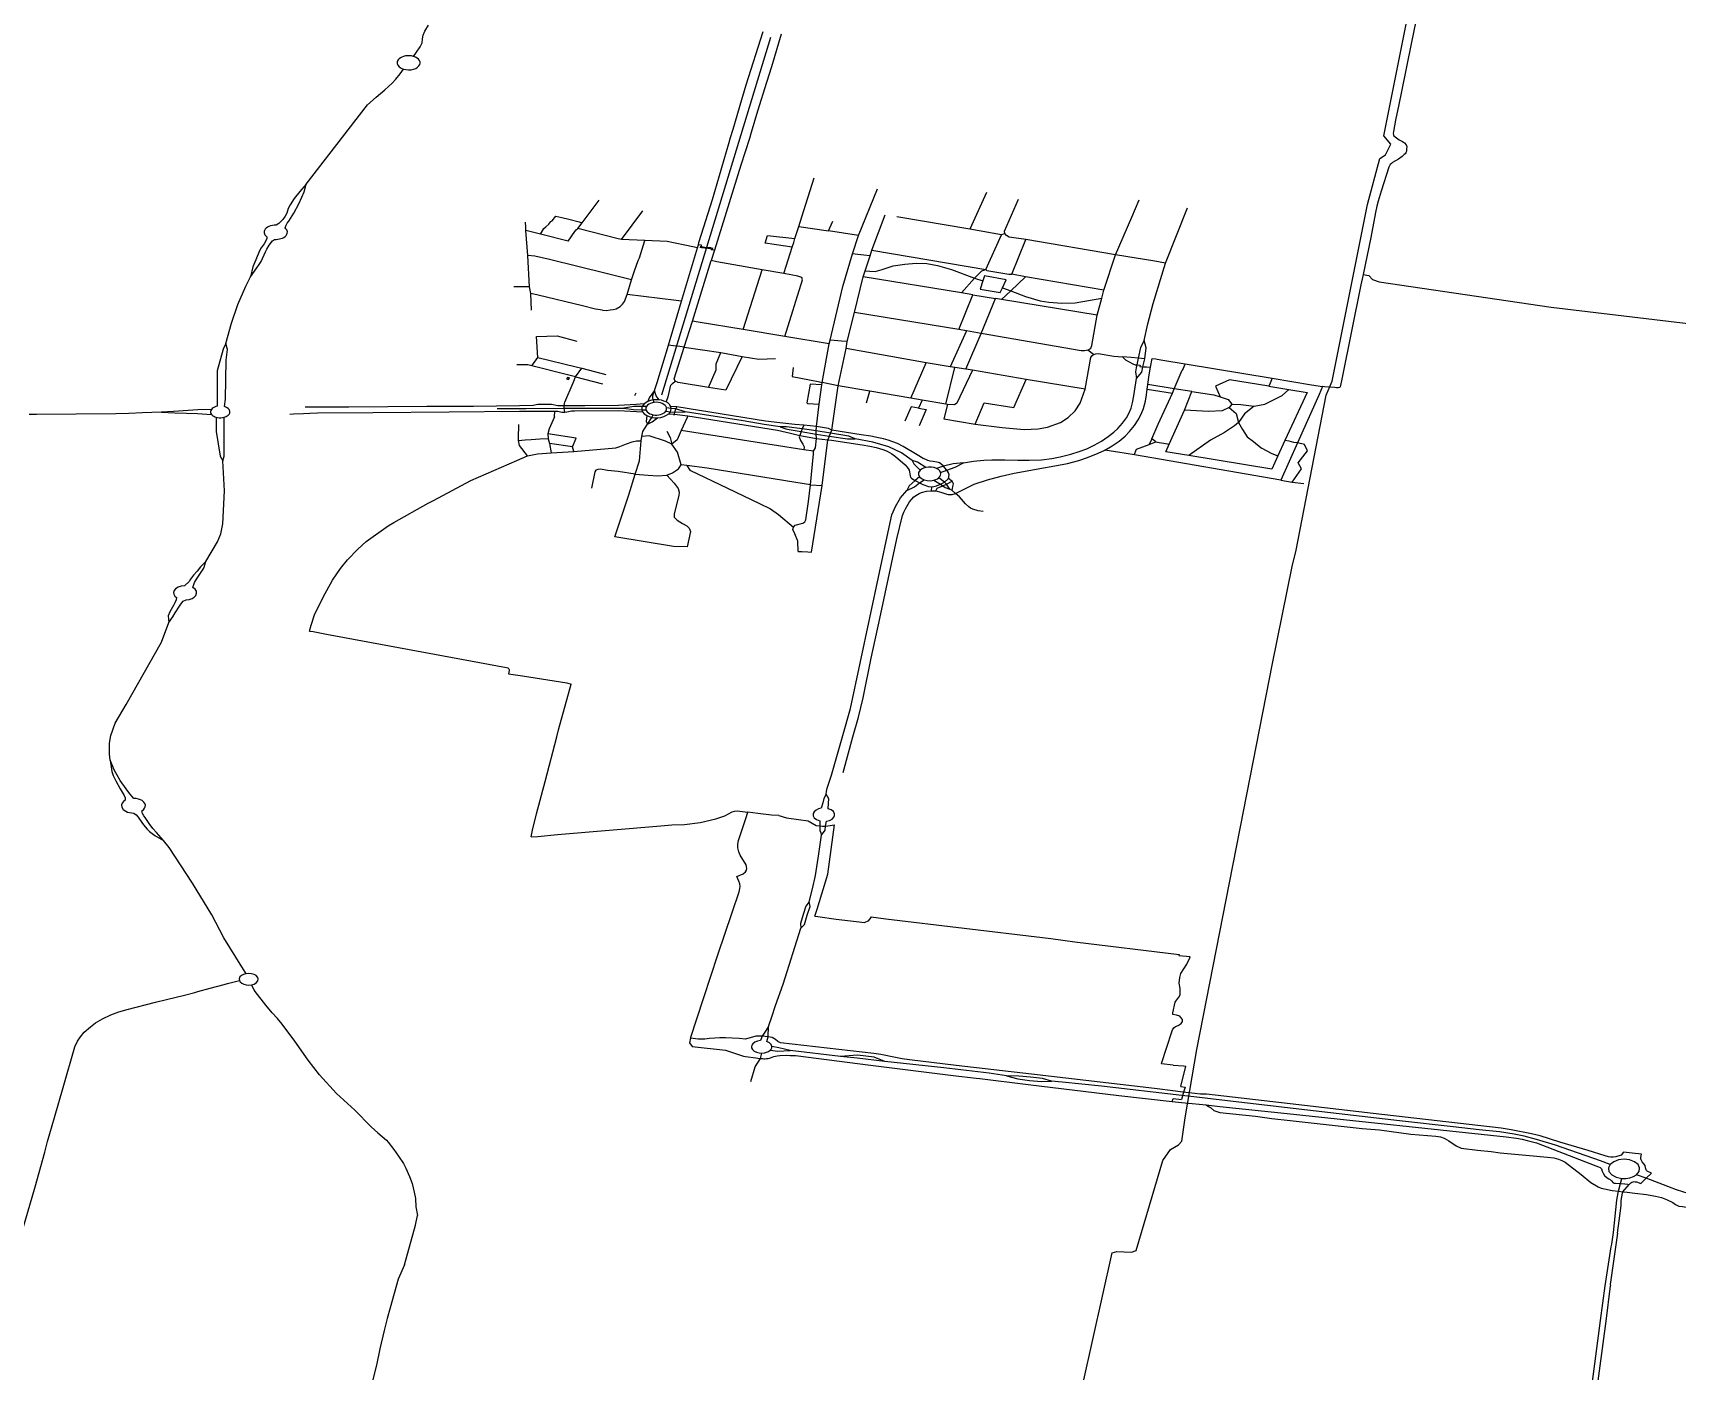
# Model space of a CAD drawing. Header units: inches. Extents: x 5.105 to 5.494, y 52.092 to 52.288.
# Drawn here: x 5.36438 to 5.39243, y 52.22738 to 52.2502 of the extents above; entities that cross this region are included whole.
import ezdxf

# ---------------------------------------------------------------- set-up
doc = ezdxf.new("R2010")
doc.units = ezdxf.units.IN
doc.header["$MEASUREMENT"] = 0

msp = doc.modelspace()

# ---------------------------------------------------------------- linework, layer by layer
for points in [[(5.384037, 52.2317), (5.384236, 52.232861), (5.38485, 52.235994), (5.384981, 52.236661), (5.38553, 52.239446), (5.385864, 52.2411), (5.385932, 52.241379), (5.386442, 52.244027), (5.386544, 52.244263), (5.387147, 52.247278), (5.387359, 52.248063), (5.387456, 52.248122), (5.387543, 52.248308), (5.387424, 52.248449), (5.388092, 52.251782), (5.38819, 52.251968), (5.388281, 52.252079), (5.388453, 52.252212), (5.388563, 52.252297), (5.388667, 52.252331), (5.388686, 52.252353)], [(5.388101, 52.251047), (5.387895, 52.250019), (5.387725, 52.249205), (5.387682, 52.248985), (5.387625, 52.248715), (5.387589, 52.248522), (5.387587, 52.248489), (5.387589, 52.248464), (5.387599, 52.248448), (5.387617, 52.24843), (5.387642, 52.248413), (5.387689, 52.248382), (5.387743, 52.248352), (5.387781, 52.248328), (5.387808, 52.248295), (5.387817, 52.248267), (5.387815, 52.248219), (5.387811, 52.248189), (5.387807, 52.248177), (5.387799, 52.248161), (5.387789, 52.248144), (5.387772, 52.248128), (5.387737, 52.248096), (5.387676, 52.248052), (5.387575, 52.247994), (5.387555, 52.247979), (5.387535, 52.247958), (5.387523, 52.247938), (5.387509, 52.247913), (5.387382, 52.247504), (5.387332, 52.247332), (5.387308, 52.247249), (5.387285, 52.247139), (5.387202, 52.246716), (5.387071, 52.246083)], [(5.370874, 52.249804), (5.370924, 52.249874), (5.370989, 52.249966), (5.37102, 52.250036), (5.371026, 52.250102), (5.371041, 52.250166), (5.371068, 52.250234), (5.371132, 52.250337)], [(5.376256, 52.24832), (5.376284, 52.248418), (5.376322, 52.248543), (5.376328, 52.248563), (5.376474, 52.249067), (5.376519, 52.249222), (5.37655, 52.249316), (5.376839, 52.250226)], [(5.375108, 52.244033), (5.376972, 52.250132)], [(5.377145, 52.250184), (5.376982, 52.249623), (5.376894, 52.249361), (5.376745, 52.248867), (5.376633, 52.248504), (5.376603, 52.248404), (5.37646, 52.247947), (5.376006, 52.246497), (5.37595, 52.24632)], [(5.370874, 52.249804), (5.370842, 52.249811), (5.370807, 52.249815), (5.370773, 52.249815), (5.370739, 52.249811), (5.370706, 52.249803), (5.370677, 52.249792), (5.37065, 52.249778), (5.370629, 52.249762), (5.370612, 52.249743), (5.370598, 52.249714), (5.370596, 52.249683), (5.370607, 52.249654), (5.37063, 52.249626), (5.370663, 52.249604), (5.370705, 52.249587)], [(5.370705, 52.249587), (5.370746, 52.249578), (5.370789, 52.249574), (5.370833, 52.249577), (5.370875, 52.249585), (5.370912, 52.249599), (5.370944, 52.249618), (5.370968, 52.24964), (5.370982, 52.249663), (5.370989, 52.249687), (5.370988, 52.249711), (5.370978, 52.249734), (5.370962, 52.249756), (5.370938, 52.249776), (5.370908, 52.249792), (5.370874, 52.249804)], [(5.369046, 52.247623), (5.370089, 52.248976), (5.370237, 52.249107), (5.370386, 52.249236), (5.370511, 52.249346), (5.370572, 52.249413), (5.370644, 52.249509), (5.370705, 52.249587)], [(5.374988, 52.244105), (5.375031, 52.244239), (5.375226, 52.244877), (5.375448, 52.245629), (5.375721, 52.246539), (5.375733, 52.246591), (5.375742, 52.246628), (5.375746, 52.246647), (5.375975, 52.247363), (5.376256, 52.24832)], [(5.37719, 52.246099), (5.37723, 52.246227), (5.377334, 52.24655), (5.37736, 52.246632), (5.37738, 52.246697), (5.377446, 52.246902), (5.377499, 52.247068), (5.377709, 52.247732)], [(5.369046, 52.247623), (5.368936, 52.247498), (5.368839, 52.247379), (5.368768, 52.247272), (5.368735, 52.247207), (5.368712, 52.247128), (5.368683, 52.247078), (5.368643, 52.247022), (5.368618, 52.246994), (5.368575, 52.246952), (5.368533, 52.246925)], [(5.368683, 52.246877), (5.368701, 52.246923), (5.368722, 52.246961), (5.368749, 52.246993), (5.368835, 52.247131), (5.368918, 52.247288), (5.36897, 52.2474), (5.369009, 52.247493), (5.369046, 52.247623)], [(5.377747, 52.243491), (5.377797, 52.24387), (5.377841, 52.244203), (5.377847, 52.244242), (5.377963, 52.244902), (5.37798, 52.244963), (5.3782, 52.24588), (5.378363, 52.246438), (5.378463, 52.24675), (5.378789, 52.247546)], [(5.380651, 52.247483), (5.380362, 52.246856)], [(5.373515, 52.246652), (5.373629, 52.246814), (5.373649, 52.246846), (5.373678, 52.246867), (5.373752, 52.246965), (5.374044, 52.247354)], [(5.374421, 52.246681), (5.374788, 52.247168)], [(5.382849, 52.246418), (5.381319, 52.246678), (5.381038, 52.246722), (5.380991, 52.246751), (5.380962, 52.246783), (5.380958, 52.246823), (5.381193, 52.24737)], [(5.382377, 52.244794), (5.382426, 52.244828), (5.382446, 52.244871), (5.382539, 52.245389), (5.382617, 52.245677), (5.382648, 52.245818), (5.382849, 52.246418), (5.383126, 52.24706), (5.383254, 52.247355)], [(5.383339, 52.244955), (5.383401, 52.245239), (5.383492, 52.245589), (5.383704, 52.246275), (5.384076, 52.24722)], [(5.368533, 52.246925), (5.3685, 52.246924), (5.368468, 52.24692), (5.368437, 52.246913), (5.368409, 52.246903), (5.368384, 52.24689), (5.368362, 52.246874), (5.368345, 52.246856), (5.368333, 52.246836), (5.368327, 52.246815), (5.368326, 52.246795), (5.368331, 52.246777), (5.36834, 52.246758), (5.368354, 52.246741), (5.368373, 52.246725)], [(5.368505, 52.246683), (5.368533, 52.246682), (5.368561, 52.246684), (5.368589, 52.246689), (5.368614, 52.246696), (5.368639, 52.246704), (5.36866, 52.246715), (5.368684, 52.246732), (5.368702, 52.24675), (5.368715, 52.24677), (5.368722, 52.246791), (5.368723, 52.246809), (5.368719, 52.246827), (5.368711, 52.246845), (5.368699, 52.246861), (5.368683, 52.246877)], [(5.372788, 52.246892), (5.372787, 52.246977)], [(5.373515, 52.246652), (5.373042, 52.246771), (5.372792, 52.246835), (5.372788, 52.246892)], [(5.372823, 52.246405), (5.372792, 52.246835)], [(5.373042, 52.246771), (5.3731, 52.246869), (5.373133, 52.246899), (5.373181, 52.246941), (5.373216, 52.246985), (5.373242, 52.247), (5.373301, 52.247079), (5.373406, 52.247056), (5.373522, 52.247029), (5.373699, 52.24698), (5.373752, 52.246965)], [(5.375721, 52.246539), (5.375641, 52.246555), (5.375203, 52.246645), (5.374818, 52.246663), (5.374421, 52.246681), (5.374367, 52.24669), (5.373678, 52.246867)], [(5.377446, 52.246902), (5.377955, 52.24683), (5.378025, 52.246994)], [(5.378463, 52.24675), (5.377955, 52.24683)], [(5.378695, 52.2465), (5.37892, 52.247102)], [(5.380962, 52.246783), (5.380906, 52.246758), (5.380362, 52.246856), (5.379117, 52.247068)], [(5.368091, 52.246042), (5.368199, 52.246196), (5.368239, 52.246253), (5.368274, 52.246306), (5.368301, 52.246355), (5.368327, 52.246419), (5.368352, 52.24647), (5.368372, 52.246515), (5.368415, 52.246582), (5.368471, 52.246659), (5.368505, 52.246683)], [(5.368373, 52.246725), (5.368375, 52.246689), (5.368326, 52.246606), (5.368276, 52.246536), (5.368249, 52.246489), (5.368183, 52.246334)], [(5.374099, 52.245474), (5.374169, 52.245472), (5.374231, 52.245478), (5.374281, 52.245485), (5.374333, 52.2455), (5.374399, 52.245539), (5.37444, 52.245576), (5.374475, 52.245622), (5.374518, 52.24574), (5.374593, 52.245995), (5.374646, 52.246147), (5.374708, 52.246324), (5.374731, 52.246369), (5.374797, 52.24659), (5.374818, 52.246663)], [(5.37579, 52.24655), (5.375779, 52.246551), (5.375789, 52.246585), (5.375733, 52.246591)], [(5.37577, 52.246564), (5.375764, 52.246541)], [(5.375793, 52.246561), (5.375846, 52.246552), (5.375914, 52.246545), (5.375949, 52.246542), (5.375947, 52.246531), (5.375944, 52.246521), (5.375897, 52.246528), (5.375845, 52.246535), (5.375786, 52.246539), (5.37579, 52.24655), (5.375793, 52.246561)], [(5.375947, 52.246531), (5.37579, 52.24655)], [(5.377334, 52.24655), (5.376872, 52.246618), (5.376912, 52.246747), (5.37738, 52.246697)], [(5.378695, 52.2465), (5.380636, 52.24617), (5.380906, 52.246758)], [(5.382648, 52.245818), (5.381314, 52.246045), (5.38108, 52.246091), (5.381319, 52.246678)], [(5.368183, 52.246334), (5.368136, 52.246216), (5.368091, 52.246042)], [(5.374593, 52.245995), (5.374162, 52.246099), (5.373193, 52.246341), (5.372944, 52.246397), (5.372823, 52.246405)], [(5.372889, 52.245473), (5.372876, 52.245758), (5.372855, 52.245873), (5.372823, 52.246405)], [(5.375635, 52.245286), (5.37595, 52.24632)], [(5.376006, 52.246497), (5.375954, 52.246503), (5.375961, 52.246529), (5.375947, 52.246531)], [(5.377499, 52.24603), (5.377432, 52.246057), (5.37719, 52.246099), (5.37682, 52.246165), (5.376049, 52.246302), (5.37595, 52.24632)], [(5.375975, 52.246539), (5.375968, 52.246516)], [(5.378453, 52.246427), (5.378363, 52.246438)], [(5.378558, 52.246415), (5.378453, 52.246427)], [(5.378544, 52.246046), (5.378578, 52.246146), (5.378663, 52.246402), (5.378695, 52.2465)], [(5.378663, 52.246402), (5.378558, 52.246415)], [(5.378578, 52.246146), (5.378661, 52.246141), (5.378747, 52.246137), (5.37887, 52.246167), (5.379058, 52.246229), (5.379256, 52.246262), (5.379449, 52.246275), (5.379632, 52.246272), (5.379814, 52.246239), (5.38005, 52.246167), (5.380445, 52.24602), (5.380586, 52.245975)], [(5.383521, 52.246308), (5.382849, 52.246418)], [(5.383704, 52.246275), (5.383521, 52.246308)], [(5.367674, 52.244904), (5.367771, 52.245254), (5.367876, 52.245572), (5.368016, 52.245886), (5.368091, 52.246042)], [(5.3765, 52.245143), (5.37682, 52.246165)], [(5.377206, 52.245027), (5.377509, 52.245992), (5.377499, 52.24603)], [(5.378254, 52.24482), (5.378269, 52.24494), (5.378395, 52.245436), (5.378544, 52.246046)], [(5.380418, 52.245734), (5.38022, 52.245768), (5.378544, 52.246046)], [(5.38022, 52.245768), (5.380445, 52.24602), (5.38057, 52.246146), (5.380636, 52.24617)], [(5.380586, 52.245975), (5.380538, 52.245835), (5.380881, 52.245776), (5.380919, 52.245854), (5.380983, 52.24599), (5.380613, 52.24606), (5.380586, 52.245975)], [(5.380636, 52.24617), (5.380654, 52.246154), (5.381031, 52.246087), (5.38108, 52.246091)], [(5.380905, 52.245657), (5.381063, 52.245807), (5.381314, 52.246045)], [(5.387071, 52.246083), (5.387035, 52.245908), (5.386716, 52.244324), (5.386687, 52.244189), (5.38668, 52.244168), (5.386668, 52.244158), (5.386646, 52.24415), (5.386618, 52.24415), (5.386591, 52.244153)], [(5.387071, 52.246083), (5.38717, 52.246065), (5.387232, 52.246), (5.387345, 52.245958), (5.390279, 52.245527)], [(5.372855, 52.245873), (5.372586, 52.245872)], [(5.374099, 52.245474), (5.37398, 52.245492), (5.373757, 52.245548), (5.373, 52.245732), (5.372876, 52.245758)], [(5.375448, 52.245629), (5.375354, 52.24564), (5.374518, 52.24574)], [(5.380179, 52.245144), (5.380418, 52.245734)], [(5.380418, 52.245734), (5.380802, 52.245675)], [(5.380919, 52.245854), (5.381063, 52.245807), (5.381316, 52.245709), (5.381562, 52.245633), (5.381713, 52.245614), (5.381932, 52.245594), (5.382163, 52.2456), (5.382617, 52.245677)], [(5.38056, 52.245078), (5.380307, 52.245121), (5.380179, 52.245144), (5.378395, 52.245436)], [(5.38056, 52.245078), (5.380802, 52.245675)], [(5.382539, 52.245389), (5.380905, 52.245657), (5.380802, 52.245675)], [(5.390279, 52.245527), (5.393283, 52.245167), (5.393354, 52.245148)], [(5.375339, 52.244261), (5.375323, 52.244303), (5.375489, 52.244846), (5.375635, 52.245286)], [(5.377963, 52.244902), (5.377206, 52.245027), (5.3765, 52.245143), (5.375729, 52.24527), (5.375635, 52.245286)], [(5.367674, 52.244904), (5.367627, 52.244809), (5.367527, 52.244441), (5.367525, 52.243959), (5.367528, 52.243836)], [(5.36765, 52.24383), (5.367665, 52.243958), (5.367677, 52.24462), (5.367701, 52.244803), (5.367674, 52.244904)], [(5.372997, 52.244669), (5.372973, 52.245027), (5.373323, 52.245037), (5.373659, 52.244948)], [(5.375307, 52.244868), (5.375226, 52.244877)], [(5.375416, 52.244855), (5.375307, 52.244868)], [(5.378051, 52.244957), (5.37798, 52.244963)], [(5.378173, 52.244948), (5.378051, 52.244957)], [(5.378269, 52.24494), (5.378173, 52.244948)], [(5.380307, 52.245121), (5.380028, 52.24451)], [(5.380294, 52.244466), (5.38056, 52.245078)], [(5.382475, 52.244717), (5.382377, 52.244794), (5.38232, 52.244784), (5.382263, 52.244782), (5.38056, 52.245078)], [(5.383339, 52.244955), (5.383273, 52.244839), (5.383234, 52.244655), (5.383213, 52.24454), (5.383204, 52.244492), (5.383192, 52.244422), (5.38321, 52.244312)], [(5.38321, 52.244312), (5.383297, 52.244419), (5.383318, 52.244509), (5.38335, 52.244645), (5.383374, 52.244832), (5.383339, 52.244955)], [(5.372895, 52.244526), (5.372997, 52.244669), (5.373648, 52.24451), (5.373744, 52.244485), (5.374157, 52.24438)], [(5.375489, 52.244846), (5.375416, 52.244855)], [(5.375489, 52.244846), (5.376118, 52.244754), (5.376479, 52.244685), (5.376763, 52.244641)], [(5.37604, 52.244458), (5.37604, 52.244559), (5.376118, 52.244754)], [(5.376479, 52.244685), (5.376202, 52.244109)], [(5.376763, 52.244641), (5.377048, 52.244649)], [(5.378008, 52.243428), (5.37812, 52.244183), (5.378254, 52.24482)], [(5.380407, 52.244449), (5.380294, 52.244466), (5.38011, 52.244497), (5.380028, 52.24451), (5.379621, 52.244576), (5.378254, 52.24482)], [(5.38233, 52.24413), (5.382426, 52.244666), (5.382445, 52.244696), (5.382475, 52.244717), (5.382511, 52.244729), (5.382554, 52.244735), (5.382822, 52.244691), (5.382968, 52.244678)], [(5.382669, 52.243088), (5.382795, 52.243162), (5.38291, 52.243241), (5.383013, 52.243328), (5.383088, 52.243406), (5.383175, 52.243508), (5.383234, 52.243607), (5.383287, 52.243703), (5.383328, 52.2438), (5.383359, 52.243922), (5.383377, 52.24403), (5.38339, 52.244128), (5.383401, 52.244209), (5.383423, 52.244369), (5.383446, 52.244501), (5.383476, 52.244653)], [(5.382968, 52.244678), (5.383021, 52.244629), (5.383143, 52.244561), (5.383184, 52.244543), (5.383213, 52.24454), (5.383271, 52.244536), (5.383266, 52.244514), (5.383318, 52.244509), (5.383379, 52.244506), (5.383446, 52.244501)], [(5.383117, 52.244666), (5.382968, 52.244678)], [(5.38335, 52.244645), (5.383234, 52.244655), (5.383117, 52.244666)], [(5.383476, 52.244653), (5.383538, 52.244644), (5.38356, 52.244641)], [(5.38356, 52.244641), (5.383655, 52.244624)], [(5.383655, 52.244624), (5.384036, 52.244562), (5.385522, 52.244314), (5.386195, 52.244201), (5.386378, 52.244172)], [(5.37364, 52.244336), (5.373499, 52.244371), (5.372895, 52.244526), (5.372827, 52.244543), (5.372636, 52.244545)], [(5.373449, 52.243884), (5.373455, 52.243903), (5.3736, 52.244233), (5.373612, 52.244264), (5.37364, 52.244336)], [(5.373487, 52.244302), (5.37352, 52.244294), (5.373537, 52.24432), (5.373504, 52.244328), (5.373487, 52.244302)], [(5.37364, 52.244336), (5.373744, 52.244485)], [(5.37364, 52.244336), (5.374098, 52.244217)], [(5.375904, 52.244156), (5.37604, 52.244458)], [(5.377353, 52.244495), (5.377333, 52.244344), (5.377778, 52.24426), (5.377847, 52.244242)], [(5.379358, 52.243972), (5.379621, 52.244576)], [(5.379954, 52.243869), (5.38011, 52.244497)], [(5.38233, 52.24413), (5.381324, 52.244293), (5.380407, 52.244449), (5.380143, 52.243886), (5.3801, 52.243858), (5.379984, 52.243866)], [(5.38316, 52.244016), (5.38321, 52.244312)], [(5.383577, 52.243532), (5.383819, 52.244061), (5.383851, 52.244134), (5.383988, 52.244449)], [(5.384002, 52.244482), (5.383988, 52.244449)], [(5.384024, 52.244534), (5.384002, 52.244482)], [(5.384036, 52.244562), (5.384024, 52.244534)], [(5.385522, 52.244314), (5.38551, 52.244285)], [(5.374668, 52.24406), (5.374645, 52.244015)], [(5.374988, 52.244105), (5.374897, 52.243978), (5.374872, 52.243917)], [(5.374981, 52.243901), (5.374964, 52.243943), (5.374955, 52.24398), (5.374957, 52.244019), (5.374988, 52.244105)], [(5.375064, 52.243944), (5.375015, 52.244015), (5.374988, 52.244105)], [(5.375184, 52.243909), (5.375218, 52.243994), (5.375262, 52.244194), (5.37529, 52.244223), (5.375339, 52.244261)], [(5.376202, 52.244109), (5.375904, 52.244156), (5.375387, 52.244239), (5.375339, 52.244261)], [(5.377841, 52.244203), (5.377638, 52.244212), (5.377584, 52.243893), (5.377599, 52.24388), (5.377797, 52.24387)], [(5.379984, 52.243866), (5.379954, 52.243869), (5.379553, 52.243938), (5.379358, 52.243972), (5.378657, 52.244092), (5.37812, 52.244183), (5.377847, 52.244242)], [(5.378599, 52.243893), (5.378657, 52.244092)], [(5.379984, 52.243866), (5.379923, 52.243622), (5.380457, 52.243533), (5.380913, 52.243472), (5.381289, 52.243441), (5.38153, 52.243452), (5.38169, 52.24348), (5.381911, 52.243558), (5.382042, 52.243644), (5.382163, 52.243758), (5.382246, 52.243889), (5.38233, 52.24413)], [(5.380457, 52.243533), (5.380611, 52.243895), (5.381112, 52.243815), (5.381324, 52.244293)], [(5.38339, 52.244128), (5.383819, 52.244061)], [(5.383851, 52.244134), (5.383401, 52.244209)], [(5.385487, 52.244231), (5.385466, 52.244181), (5.385807, 52.244124), (5.386116, 52.244072), (5.385736, 52.243251), (5.38562, 52.24299), (5.385515, 52.24276), (5.384098, 52.242993), (5.383707, 52.243058), (5.383765, 52.243188), (5.384024, 52.243771), (5.384153, 52.244086), (5.384524, 52.244029), (5.384635, 52.243994), (5.384773, 52.24395), (5.384833, 52.243874), (5.384788, 52.243813), (5.384668, 52.243757), (5.384436, 52.243744), (5.384024, 52.243771)], [(5.384153, 52.244086), (5.383851, 52.244134)], [(5.385466, 52.244181), (5.384792, 52.244289), (5.384556, 52.244181), (5.384635, 52.243994)], [(5.384833, 52.243874), (5.384985, 52.243865), (5.385213, 52.24384), (5.385398, 52.243874), (5.38569, 52.244017), (5.385807, 52.244124)], [(5.38551, 52.244285), (5.385487, 52.244231)], [(5.386415, 52.244165), (5.386378, 52.244172), (5.386321, 52.244037), (5.385954, 52.243214)], [(5.386591, 52.244153), (5.386415, 52.244165)], [(5.367428, 52.243783), (5.367196, 52.243772), (5.366781, 52.243748), (5.366574, 52.243737)], [(5.367428, 52.243783), (5.367418, 52.243766), (5.367413, 52.243749), (5.367413, 52.243731), (5.367418, 52.243714), (5.367427, 52.243697)], [(5.367528, 52.243836), (5.367502, 52.24383), (5.367479, 52.243821), (5.367459, 52.24381), (5.367441, 52.243797), (5.367428, 52.243783)], [(5.367643, 52.243647), (5.367663, 52.243654), (5.367681, 52.243662), (5.367698, 52.243671), (5.367712, 52.243682), (5.367724, 52.243693), (5.367733, 52.243706), (5.367739, 52.24372), (5.367742, 52.243735), (5.367741, 52.24375), (5.367737, 52.243765), (5.367729, 52.243779), (5.36771, 52.2438), (5.367683, 52.243817), (5.36765, 52.24383)], [(5.368762, 52.243703), (5.368826, 52.243707), (5.368998, 52.243715), (5.369108, 52.24372), (5.369237, 52.243721), (5.370182, 52.243731), (5.371484, 52.24374), (5.372683, 52.243753), (5.373284, 52.243754)], [(5.374809, 52.243876), (5.374672, 52.243864), (5.374371, 52.243847), (5.373797, 52.243845), (5.373444, 52.243842), (5.373336, 52.243843), (5.373226, 52.243863), (5.372998, 52.243864), (5.372916, 52.24385), (5.372681, 52.243842), (5.371898, 52.243831), (5.371099, 52.243829), (5.369772, 52.243823), (5.369169, 52.24382), (5.369026, 52.243819)], [(5.3723, 52.243796), (5.372587, 52.243798), (5.372681, 52.243799), (5.37279, 52.243798), (5.373444, 52.243804), (5.37347, 52.243803), (5.374463, 52.243806)], [(5.373278, 52.243656), (5.373284, 52.243754)], [(5.373284, 52.243754), (5.373335, 52.243754), (5.373406, 52.243736), (5.373453, 52.243735)], [(5.373453, 52.243735), (5.373444, 52.243804), (5.373444, 52.243842), (5.373449, 52.243884)], [(5.373453, 52.243735), (5.37349, 52.243739), (5.373568, 52.243756), (5.373623, 52.24376), (5.374374, 52.243762), (5.374782, 52.243743)], [(5.374848, 52.243833), (5.374777, 52.243833), (5.374634, 52.243829), (5.374463, 52.243806)], [(5.374463, 52.243806), (5.374625, 52.24378), (5.37477, 52.243776), (5.374839, 52.243775)], [(5.374872, 52.243917), (5.374809, 52.243876), (5.37479, 52.243855), (5.374777, 52.243833), (5.374771, 52.243814), (5.374768, 52.243795), (5.37477, 52.243776), (5.374782, 52.243743), (5.374811, 52.243707), (5.374855, 52.243677)], [(5.374981, 52.243901), (5.374947, 52.243895), (5.374915, 52.243884), (5.374887, 52.24387), (5.374865, 52.243853), (5.374848, 52.243833), (5.374839, 52.243814), (5.374836, 52.243794), (5.374839, 52.243775), (5.374848, 52.243756), (5.374862, 52.243738), (5.374881, 52.243722), (5.374904, 52.243708), (5.374931, 52.243698), (5.374961, 52.24369), (5.374992, 52.243686), (5.375025, 52.243685), (5.375057, 52.243688), (5.375088, 52.243694), (5.375116, 52.243704), (5.375141, 52.243717), (5.375161, 52.243732), (5.375177, 52.24375)], [(5.375064, 52.243944), (5.375014, 52.243946), (5.374964, 52.243943), (5.374916, 52.243933), (5.374872, 52.243917)], [(5.37519, 52.24381), (5.375182, 52.243831), (5.375166, 52.243851), (5.375144, 52.243868), (5.375117, 52.243883), (5.375086, 52.243894), (5.375052, 52.2439), (5.375017, 52.243903), (5.374981, 52.243901)], [(5.375038, 52.243639), (5.375094, 52.243646), (5.375146, 52.24366), (5.375192, 52.243681), (5.375229, 52.243708), (5.375244, 52.243724), (5.375256, 52.243741), (5.375266, 52.243762), (5.375271, 52.243798), (5.375261, 52.243834), (5.375244, 52.243862), (5.375218, 52.243887), (5.375184, 52.243909), (5.375147, 52.243925), (5.375107, 52.243937), (5.375064, 52.243944)], [(5.375177, 52.24375), (5.375186, 52.243764), (5.375191, 52.243779), (5.375192, 52.243795), (5.37519, 52.24381)], [(5.375177, 52.24375), (5.375256, 52.243741), (5.375331, 52.243733), (5.375507, 52.243741)], [(5.375507, 52.243741), (5.37535, 52.24379), (5.375271, 52.243798), (5.37519, 52.24381)], [(5.377747, 52.243491), (5.37753, 52.243514), (5.37738, 52.243527), (5.377125, 52.243553), (5.376878, 52.243583), (5.375364, 52.243825), (5.375261, 52.243834)], [(5.375321, 52.243686), (5.375325, 52.243703), (5.375331, 52.243733), (5.37535, 52.24379), (5.375364, 52.243825)], [(5.376495, 52.243586), (5.375507, 52.243741)], [(5.379553, 52.243938), (5.379489, 52.243803), (5.379365, 52.243824), (5.379254, 52.243582)], [(5.379489, 52.243803), (5.37962, 52.24378), (5.379501, 52.243504)], [(5.380258, 52.242868), (5.380426, 52.242897), (5.380603, 52.242914), (5.380739, 52.242923), (5.380959, 52.242921), (5.381185, 52.242916), (5.381375, 52.242914), (5.381587, 52.242922), (5.381761, 52.242944), (5.381906, 52.242971), (5.382089, 52.243017), (5.38223, 52.243062), (5.382359, 52.243111), (5.382485, 52.24317), (5.382609, 52.243241), (5.382722, 52.243318), (5.382822, 52.243393), (5.38289, 52.243458), (5.382968, 52.243547), (5.383034, 52.24364), (5.383077, 52.243715), (5.383114, 52.243805), (5.383139, 52.243895), (5.38316, 52.244016)], [(5.384788, 52.243813), (5.384909, 52.24371), (5.384949, 52.24356), (5.384881, 52.243499), (5.384708, 52.243388), (5.384472, 52.243258), (5.384098, 52.242993)], [(5.385213, 52.24384), (5.385049, 52.243705), (5.384949, 52.24356), (5.385013, 52.24344), (5.385097, 52.243317), (5.385201, 52.243234), (5.385334, 52.243128), (5.385514, 52.243028), (5.38562, 52.24299)], [(5.366574, 52.243737), (5.366412, 52.243732), (5.36625, 52.243725), (5.366019, 52.24371), (5.365795, 52.243704), (5.364441, 52.243696), (5.364318, 52.243696)], [(5.366574, 52.243737), (5.366803, 52.243726), (5.367003, 52.243718), (5.367192, 52.24371), (5.367427, 52.243697)], [(5.367427, 52.243697), (5.367439, 52.243685), (5.367452, 52.243674), (5.367469, 52.243664), (5.367487, 52.243655), (5.367507, 52.243648)], [(5.367507, 52.243648), (5.36751, 52.243521), (5.367507, 52.243404), (5.367576, 52.242984), (5.367622, 52.242904)], [(5.367507, 52.243648), (5.367533, 52.243642), (5.367561, 52.243639), (5.367589, 52.243639), (5.367617, 52.243642), (5.367643, 52.243647)], [(5.367622, 52.242904), (5.367643, 52.242983), (5.367645, 52.243292), (5.367647, 52.24352), (5.367643, 52.243647)], [(5.37282, 52.242991), (5.372685, 52.243164), (5.372675, 52.243197), (5.372671, 52.243227), (5.372668, 52.243247), (5.372668, 52.243252), (5.372667, 52.24329), (5.372671, 52.243522)], [(5.373278, 52.243656), (5.37319, 52.243453), (5.373163, 52.243364)], [(5.37476, 52.243247), (5.37477, 52.243319), (5.374788, 52.243407), (5.374866, 52.24353)], [(5.374855, 52.243677), (5.374843, 52.243574), (5.374866, 52.24353)], [(5.374855, 52.243677), (5.374896, 52.243659), (5.374942, 52.243646), (5.374989, 52.24364), (5.375038, 52.243639)], [(5.374866, 52.24353), (5.374942, 52.243646), (5.374961, 52.24369)], [(5.374866, 52.24353), (5.374945, 52.243568), (5.375038, 52.243639)], [(5.375229, 52.243708), (5.375325, 52.243703), (5.375553, 52.243671)], [(5.375544, 52.243646), (5.375443, 52.243421)], [(5.375553, 52.243671), (5.375544, 52.243646)], [(5.375553, 52.243671), (5.377083, 52.243427), (5.377305, 52.243376), (5.377462, 52.243337), (5.377747, 52.243286), (5.377943, 52.243264)], [(5.377127, 52.243482), (5.376856, 52.243527), (5.376495, 52.243586)], [(5.378406, 52.243279), (5.378298, 52.243323), (5.377985, 52.243377), (5.377744, 52.243416), (5.377502, 52.24345), (5.377239, 52.243484), (5.377127, 52.243482)], [(5.377127, 52.243482), (5.377225, 52.24345), (5.377284, 52.243438), (5.377485, 52.243406), (5.377742, 52.243362), (5.377967, 52.243327), (5.378279, 52.243279), (5.378406, 52.243279)], [(5.37753, 52.243514), (5.377502, 52.24345), (5.377485, 52.243406), (5.377462, 52.243337)], [(5.377742, 52.243362), (5.377744, 52.243416), (5.377747, 52.243491)], [(5.378008, 52.243428), (5.377951, 52.243459), (5.377747, 52.243491)], [(5.383197, 52.243076), (5.383209, 52.243106), (5.383422, 52.243181), (5.383538, 52.24323), (5.383471, 52.243279), (5.383577, 52.243532)], [(5.37288, 52.243263), (5.372779, 52.243255), (5.372668, 52.243247)], [(5.37282, 52.242991), (5.372989, 52.243022), (5.373225, 52.243041), (5.373609, 52.243065), (5.374325, 52.243129), (5.374392, 52.243147), (5.37451, 52.243197)], [(5.373031, 52.243274), (5.37288, 52.243263)], [(5.373174, 52.243282), (5.373031, 52.243274)], [(5.373609, 52.243065), (5.373589, 52.243143), (5.373651, 52.243291), (5.373163, 52.243364), (5.373174, 52.243282), (5.373192, 52.243202), (5.373225, 52.243041)], [(5.373589, 52.243143), (5.373192, 52.243202)], [(5.37451, 52.243197), (5.374602, 52.24323), (5.374677, 52.243245)], [(5.374653, 52.242679), (5.374731, 52.242903), (5.37476, 52.243247)], [(5.374677, 52.243245), (5.37476, 52.243247)], [(5.375441, 52.242839), (5.37538, 52.243054), (5.37528, 52.243189), (5.375175, 52.24324), (5.374895, 52.243331), (5.37477, 52.243319)], [(5.375195, 52.243411), (5.375251, 52.243301), (5.37528, 52.243189)], [(5.377698, 52.243067), (5.377535, 52.243093), (5.375443, 52.243421), (5.375373, 52.243264), (5.37528, 52.243189)], [(5.377462, 52.243337), (5.377453, 52.243314), (5.377478, 52.243252), (5.377517, 52.243187), (5.377538, 52.243145), (5.377535, 52.243093)], [(5.377663, 52.241349), (5.377845, 52.242484), (5.377943, 52.243264)], [(5.377698, 52.243067), (5.377731, 52.243128), (5.377747, 52.243286), (5.377742, 52.243362)], [(5.377985, 52.243377), (5.377967, 52.243327), (5.377943, 52.243264)], [(5.377943, 52.243264), (5.378005, 52.243258), (5.378528, 52.243176), (5.378661, 52.243153), (5.378769, 52.243131), (5.378878, 52.2431), (5.378953, 52.243068), (5.379031, 52.243027), (5.379096, 52.242981), (5.379263, 52.242835), (5.379292, 52.242805), (5.379315, 52.242773), (5.379329, 52.242748), (5.379336, 52.242718), (5.379339, 52.242683), (5.379347, 52.242647), (5.379354, 52.242626), (5.379367, 52.242607), (5.379409, 52.242581), (5.37943, 52.24257), (5.379464, 52.242552)], [(5.377985, 52.243377), (5.378008, 52.243428)], [(5.379938, 52.242786), (5.379913, 52.242812), (5.379872, 52.242853), (5.379848, 52.242868), (5.379827, 52.242877), (5.3798, 52.242883), (5.379741, 52.242891), (5.37969, 52.2429), (5.37965, 52.242912), (5.379611, 52.242925), (5.379567, 52.242947), (5.379465, 52.243008), (5.379229, 52.243152), (5.379133, 52.243198), (5.37905, 52.24323), (5.37897, 52.243257), (5.378889, 52.243279), (5.378805, 52.243299), (5.378675, 52.243323), (5.37851, 52.24335), (5.378008, 52.243428)], [(5.379382, 52.242913), (5.379198, 52.243041), (5.378982, 52.243143), (5.378711, 52.243223), (5.378406, 52.243279)], [(5.383471, 52.243279), (5.383422, 52.243181)], [(5.383538, 52.24323), (5.383594, 52.24322)], [(5.383594, 52.24322), (5.383676, 52.243205)], [(5.383676, 52.243205), (5.383765, 52.243188)], [(5.385667, 52.242577), (5.385865, 52.242541), (5.386021, 52.242767), (5.385963, 52.242872), (5.386126, 52.243078), (5.386075, 52.243185), (5.385954, 52.243214)], [(5.385954, 52.243214), (5.385667, 52.242577)], [(5.385811, 52.243238), (5.385736, 52.243251)], [(5.385892, 52.243219), (5.385811, 52.243238)], [(5.385954, 52.243214), (5.385892, 52.243219)], [(5.367334, 52.241186), (5.367533, 52.241524), (5.367589, 52.241659), (5.367621, 52.241832), (5.367649, 52.242392), (5.367622, 52.242904)], [(5.370537, 52.241853), (5.371125, 52.24218), (5.371217, 52.242229), (5.371854, 52.242571), (5.372639, 52.242913), (5.37282, 52.242991)], [(5.377354, 52.241776), (5.377386, 52.241805), (5.377517, 52.241842), (5.377548, 52.241864), (5.377564, 52.241896), (5.377615, 52.24221), (5.377646, 52.242498), (5.377698, 52.243025), (5.377698, 52.243067)], [(5.379382, 52.242913), (5.37941, 52.242855), (5.379515, 52.242743)], [(5.379616, 52.242793), (5.379469, 52.24288), (5.379382, 52.242913)], [(5.380121, 52.242348), (5.380441, 52.242506), (5.380665, 52.242583), (5.380897, 52.242645), (5.381118, 52.242692), (5.381341, 52.242734), (5.381558, 52.242773), (5.381817, 52.242819), (5.382032, 52.24286), (5.382222, 52.242913), (5.382372, 52.242959), (5.382555, 52.243035), (5.382669, 52.243088)], [(5.382774, 52.24307), (5.382669, 52.243088)], [(5.382891, 52.243055), (5.382774, 52.24307)], [(5.385667, 52.242577), (5.383173, 52.243005), (5.382891, 52.243055)], [(5.383173, 52.243005), (5.383179, 52.24303)], [(5.383179, 52.24303), (5.383197, 52.243076)], [(5.374653, 52.242679), (5.374368, 52.242724), (5.374184, 52.242742), (5.374063, 52.242762), (5.37402, 52.242758), (5.373987, 52.242744), (5.373965, 52.242718), (5.373913, 52.242438)], [(5.374309, 52.241611), (5.374412, 52.241914), (5.374546, 52.242325), (5.374653, 52.242679)], [(5.374653, 52.242679), (5.37488, 52.24266), (5.375041, 52.242651), (5.375198, 52.242663)], [(5.375198, 52.242663), (5.375295, 52.242698), (5.375397, 52.242768), (5.375441, 52.242839)], [(5.375198, 52.242663), (5.375319, 52.242521), (5.37539, 52.242433), (5.375404, 52.24237), (5.375402, 52.242315), (5.37532, 52.242001), (5.37532, 52.241941), (5.375371, 52.24189)], [(5.375534, 52.242826), (5.375441, 52.242839)], [(5.375534, 52.242826), (5.375586, 52.242747), (5.37623, 52.242439), (5.376776, 52.242177), (5.376964, 52.242086), (5.377102, 52.241991), (5.377354, 52.241776)], [(5.377646, 52.242498), (5.377397, 52.242538), (5.375884, 52.242779), (5.375534, 52.242826)], [(5.379504, 52.242633), (5.37943, 52.24257), (5.37933, 52.242479), (5.37929, 52.242396)], [(5.379515, 52.242743), (5.379491, 52.242708), (5.379488, 52.24267), (5.379504, 52.242633)], [(5.379504, 52.242633), (5.379537, 52.242603), (5.379583, 52.24258)], [(5.379616, 52.242793), (5.379576, 52.242781), (5.379542, 52.242764), (5.379515, 52.242743)], [(5.379583, 52.24258), (5.379637, 52.242568), (5.379693, 52.242565), (5.379748, 52.242573), (5.379782, 52.242584), (5.379811, 52.242598), (5.379836, 52.242616), (5.379854, 52.242636), (5.379866, 52.242659), (5.379869, 52.242683), (5.379865, 52.242706), (5.379851, 52.242732), (5.379827, 52.242756), (5.379794, 52.242775), (5.379754, 52.24279), (5.379709, 52.242798), (5.379662, 52.242799), (5.379616, 52.242793)], [(5.380258, 52.242868), (5.380079, 52.242855), (5.379913, 52.242812), (5.379794, 52.242775)], [(5.379865, 52.242706), (5.37997, 52.242747), (5.380115, 52.242798), (5.380258, 52.242868)], [(5.380061, 52.2424), (5.380075, 52.242465), (5.380088, 52.242514), (5.380062, 52.242559), (5.380033, 52.242575), (5.380024, 52.242585), (5.379998, 52.242602), (5.380014, 52.242668), (5.38, 52.242701), (5.379986, 52.242728), (5.37997, 52.242747), (5.379938, 52.242786)], [(5.377646, 52.242498), (5.377845, 52.242484)], [(5.377912, 52.237217), (5.377921, 52.237265), (5.37793, 52.237319), (5.378005, 52.237541), (5.378198, 52.238221), (5.378328, 52.238679), (5.378988, 52.241774), (5.379035, 52.241982), (5.379099, 52.242124), (5.37918, 52.242271), (5.37929, 52.242396)], [(5.378205, 52.23759), (5.378369, 52.238199), (5.378467, 52.238531), (5.378542, 52.238863), (5.378684, 52.23954), (5.37883, 52.240218), (5.379117, 52.241573), (5.379217, 52.24197), (5.379237, 52.242027), (5.379269, 52.242087), (5.379334, 52.242203), (5.379411, 52.242292), (5.379469, 52.242331), (5.379499, 52.24235), (5.379538, 52.242367), (5.379625, 52.242389), (5.379704, 52.242395), (5.379747, 52.242394), (5.379787, 52.242391)], [(5.37929, 52.242396), (5.379418, 52.242462), (5.379507, 52.24253), (5.379583, 52.24258)], [(5.379464, 52.242552), (5.379507, 52.24253), (5.379563, 52.242499), (5.379657, 52.242467), (5.379708, 52.242462), (5.37975, 52.242467), (5.379794, 52.242481), (5.379866, 52.242506), (5.37993, 52.242543), (5.379988, 52.242591), (5.379998, 52.242602)], [(5.379708, 52.242462), (5.379704, 52.242395)], [(5.379748, 52.242573), (5.379866, 52.242506), (5.379903, 52.242481), (5.379946, 52.242449), (5.380023, 52.242424)], [(5.379787, 52.242391), (5.379809, 52.24244), (5.379903, 52.242481), (5.379968, 52.242508), (5.380062, 52.242559)], [(5.379787, 52.242391), (5.379869, 52.24237), (5.379973, 52.242335), (5.379994, 52.24233), (5.380017, 52.24233), (5.380042, 52.24233), (5.380061, 52.242332), (5.380121, 52.242348)], [(5.380023, 52.242424), (5.379968, 52.242508), (5.37993, 52.242543), (5.379836, 52.242616)], [(5.380061, 52.2424), (5.380023, 52.242424)], [(5.380121, 52.242348), (5.380061, 52.2424)], [(5.38059, 52.242039), (5.380507, 52.242053), (5.380418, 52.242082), (5.380378, 52.2421), (5.380345, 52.242118), (5.380289, 52.242169), (5.38019, 52.242291), (5.380121, 52.242348)], [(5.385865, 52.242541), (5.386061, 52.24252)], [(5.369103, 52.239998), (5.369127, 52.240102), (5.369186, 52.240277), (5.369334, 52.240578), (5.369494, 52.240871), (5.369627, 52.241069), (5.36975, 52.241218), (5.369923, 52.241399), (5.370068, 52.241527), (5.370442, 52.241794)], [(5.370442, 52.241794), (5.370537, 52.241853)], [(5.375371, 52.24189), (5.375461, 52.241837), (5.375534, 52.241794), (5.375576, 52.241758), (5.375597, 52.241699), (5.375544, 52.241438)], [(5.375544, 52.241438), (5.375307, 52.241445), (5.374309, 52.241611)], [(5.377438, 52.241361), (5.377429, 52.241535), (5.377379, 52.24166), (5.377344, 52.241733), (5.377354, 52.241776)], [(5.377438, 52.241361), (5.377497, 52.241358)], [(5.377497, 52.241358), (5.377601, 52.241352)], [(5.377601, 52.241352), (5.377663, 52.241349)], [(5.367334, 52.241186), (5.367243, 52.241095), (5.367184, 52.241023), (5.367124, 52.240954), (5.367071, 52.240888), (5.367046, 52.240849)], [(5.36714, 52.240828), (5.367157, 52.240859), (5.367171, 52.240887), (5.367299, 52.241076), (5.367334, 52.241186)], [(5.366969, 52.240775), (5.366911, 52.240768), (5.366859, 52.24075), (5.366817, 52.240724), (5.366791, 52.240691), (5.366782, 52.24066), (5.366786, 52.240629), (5.366804, 52.240599), (5.366833, 52.240573)], [(5.367046, 52.240849), (5.366969, 52.240775)], [(5.366998, 52.240535), (5.36705, 52.240542), (5.367097, 52.240558), (5.367135, 52.240581), (5.367161, 52.24061), (5.367175, 52.240645), (5.36717, 52.240682), (5.367149, 52.240715), (5.367111, 52.240744)], [(5.367111, 52.240744), (5.36714, 52.240828)], [(5.366833, 52.240573), (5.366823, 52.240532), (5.366805, 52.240484), (5.366784, 52.240447), (5.366715, 52.240327), (5.366691, 52.240259), (5.366699, 52.240145)], [(5.366699, 52.240145), (5.366771, 52.240244), (5.366811, 52.240312), (5.366883, 52.240425), (5.366904, 52.240458), (5.366948, 52.240509), (5.366998, 52.240535)], [(5.3657, 52.2378), (5.365689, 52.2379), (5.365689, 52.237992), (5.36569, 52.238087), (5.365714, 52.238221), (5.365787, 52.238429), (5.365971, 52.238751), (5.366574, 52.239809), (5.366699, 52.240145)], [(5.369103, 52.239998), (5.369163, 52.239992)], [(5.369163, 52.239992), (5.369393, 52.239948)], [(5.369393, 52.239948), (5.372459, 52.239378), (5.372483, 52.239372), (5.372496, 52.239365), (5.372502, 52.239358), (5.372508, 52.239347), (5.372508, 52.239331), (5.372494, 52.239272)], [(5.372494, 52.239272), (5.372734, 52.239236)], [(5.372734, 52.239236), (5.373491, 52.23912), (5.373566, 52.239097)], [(5.372881, 52.236493), (5.372907, 52.236604), (5.372975, 52.236881), (5.373121, 52.237432), (5.37332, 52.238199), (5.37335, 52.238315), (5.373566, 52.239097)], [(5.366105, 52.237147), (5.366071, 52.237185), (5.366043, 52.237221), (5.36602, 52.237249), (5.365975, 52.23731), (5.365873, 52.237451), (5.365817, 52.237541), (5.365773, 52.237623), (5.3657, 52.2378)], [(5.3657, 52.2378), (5.365726, 52.237603), (5.365751, 52.237537), (5.365796, 52.237448), (5.365871, 52.23731), (5.365919, 52.237227), (5.365939, 52.237198), (5.365954, 52.237158), (5.365958, 52.237114)], [(5.365958, 52.237114), (5.365927, 52.237091), (5.365905, 52.237065), (5.365894, 52.237037), (5.365897, 52.236996), (5.365922, 52.236958), (5.365966, 52.236926), (5.365997, 52.236913), (5.36603, 52.236904), (5.366066, 52.236899), (5.366103, 52.236897)], [(5.366238, 52.236932), (5.366267, 52.236953), (5.366287, 52.236978), (5.366299, 52.237004), (5.3663, 52.237032), (5.366291, 52.23706), (5.366273, 52.237085), (5.366245, 52.237108), (5.366216, 52.237124), (5.366181, 52.237136), (5.366144, 52.237144), (5.366105, 52.237147)], [(5.377912, 52.237217), (5.377871, 52.237144), (5.377856, 52.237069), (5.377831, 52.236978)], [(5.377948, 52.236971), (5.377956, 52.237065), (5.377957, 52.23714), (5.377912, 52.237217)], [(5.366103, 52.236897), (5.366143, 52.236868), (5.366177, 52.236825), (5.366198, 52.236794), (5.366271, 52.236694), (5.366331, 52.236624), (5.366372, 52.236584), (5.36646, 52.236515), (5.366608, 52.236426)], [(5.366608, 52.236426), (5.366491, 52.236563), (5.366429, 52.236631), (5.366364, 52.236717), (5.366295, 52.236818), (5.366274, 52.23685), (5.36625, 52.236891), (5.366238, 52.236932)], [(5.372881, 52.236493), (5.372993, 52.236499), (5.373328, 52.236533), (5.375095, 52.23668), (5.375283, 52.236697), (5.375498, 52.236701), (5.375767, 52.236737), (5.376032, 52.236797), (5.376184, 52.236851), (5.376309, 52.236918), (5.376349, 52.236931), (5.376394, 52.236936), (5.376578, 52.236911)], [(5.375602, 52.233055), (5.375826, 52.233749), (5.376068, 52.234476), (5.376309, 52.2352), (5.376427, 52.23555), (5.376443, 52.235612), (5.376448, 52.235646), (5.37644, 52.235689), (5.376423, 52.235737), (5.376392, 52.235812), (5.376499, 52.235862), (5.376536, 52.235895), (5.376552, 52.235921), (5.376558, 52.235951), (5.376556, 52.235982), (5.376548, 52.236011), (5.376448, 52.236178), (5.376423, 52.236237), (5.376408, 52.236303), (5.376406, 52.236366), (5.37642, 52.236426), (5.376545, 52.236803), (5.376578, 52.236911)], [(5.376746, 52.236889), (5.376578, 52.236911)], [(5.376981, 52.236862), (5.376746, 52.236889)], [(5.377105, 52.236852), (5.376981, 52.236862)], [(5.377105, 52.236852), (5.377235, 52.236813), (5.377442, 52.236787), (5.377608, 52.236761), (5.377745, 52.236685), (5.377805, 52.236679), (5.377849, 52.236674), (5.377905, 52.236672), (5.377942, 52.236677), (5.378053, 52.236697)], [(5.377831, 52.236978), (5.377782, 52.236966), (5.377741, 52.236946), (5.37771, 52.23692), (5.377692, 52.236887), (5.377691, 52.236851), (5.377711, 52.236814), (5.377751, 52.236784), (5.377805, 52.236763)], [(5.377805, 52.236763), (5.377805, 52.236679), (5.377805, 52.2366), (5.37782, 52.236559), (5.377833, 52.236522)], [(5.377833, 52.236522), (5.377894, 52.236602), (5.377905, 52.236672), (5.377917, 52.236759)], [(5.377917, 52.236759), (5.37797, 52.236772), (5.378014, 52.236795), (5.378043, 52.236825), (5.378056, 52.236855), (5.378055, 52.236885), (5.378036, 52.236921), (5.377999, 52.23695), (5.377948, 52.236971)], [(5.377626, 52.235382), (5.377683, 52.235605), (5.377733, 52.235833), (5.377788, 52.236202), (5.377833, 52.236522)], [(5.377723, 52.235138), (5.377758, 52.235257), (5.377941, 52.235852), (5.378053, 52.236697)], [(5.368021, 52.234156), (5.36796, 52.234254), (5.367947, 52.234274), (5.367641, 52.23477), (5.367432, 52.235158), (5.367104, 52.235698), (5.366705, 52.236311), (5.366608, 52.236426)], [(5.377626, 52.235382), (5.377566, 52.23531), (5.377521, 52.235165), (5.377475, 52.235015), (5.377481, 52.234934)], [(5.377481, 52.234934), (5.377542, 52.234998), (5.377592, 52.235155), (5.377642, 52.235304), (5.377626, 52.235382)], [(5.377723, 52.235138), (5.37777, 52.235132)], [(5.37777, 52.235132), (5.378087, 52.235089)], [(5.378087, 52.235089), (5.378573, 52.235027)], [(5.37868, 52.235127), (5.37866, 52.235091), (5.378624, 52.235055), (5.378573, 52.235027)], [(5.37868, 52.235127), (5.378931, 52.235094), (5.381603, 52.234773), (5.381747, 52.234759), (5.382155, 52.234699), (5.383936, 52.234485), (5.383932, 52.234459)], [(5.376929, 52.233258), (5.376984, 52.23342), (5.377049, 52.233614), (5.377179, 52.23398), (5.377481, 52.234934)], [(5.383866, 52.233669), (5.383878, 52.233688), (5.383931, 52.233758), (5.38395, 52.233794), (5.383955, 52.233841), (5.38395, 52.233905), (5.383934, 52.233996), (5.383945, 52.23409), (5.383966, 52.234159), (5.384017, 52.234241), (5.384065, 52.23432), (5.384117, 52.234426), (5.384123, 52.234445)], [(5.384123, 52.234445), (5.383932, 52.234459)], [(5.367143, 52.233836), (5.367197, 52.233851), (5.367405, 52.233909), (5.367645, 52.233974), (5.3677, 52.233988), (5.367904, 52.234041)], [(5.368021, 52.234156), (5.367976, 52.234144), (5.36794, 52.234125), (5.367914, 52.2341), (5.367902, 52.234071), (5.367904, 52.234041)], [(5.367904, 52.234041), (5.367919, 52.234015), (5.367945, 52.233993), (5.36798, 52.233975), (5.368021, 52.233965), (5.368066, 52.233961), (5.36811, 52.233966)], [(5.36811, 52.233966), (5.368158, 52.23398), (5.368196, 52.234004), (5.368219, 52.234034), (5.368224, 52.234067), (5.368212, 52.234099), (5.368188, 52.234123), (5.368154, 52.234142), (5.368112, 52.234155), (5.368067, 52.234159), (5.368021, 52.234156)], [(5.369871, 52.231828), (5.36956, 52.23211), (5.36927, 52.23243), (5.369078, 52.232679), (5.368848, 52.233005), (5.368632, 52.233297), (5.368554, 52.233393), (5.368463, 52.233486), (5.368353, 52.233619), (5.368172, 52.233855), (5.368154, 52.233882), (5.36811, 52.233966)], [(5.36374, 52.228156), (5.364047, 52.229225), (5.364183, 52.229698), (5.36421, 52.229801), (5.364418, 52.23052), (5.364587, 52.231112), (5.364631, 52.231291), (5.364752, 52.231705), (5.364899, 52.232214), (5.365097, 52.232906), (5.365144, 52.233007), (5.365192, 52.233082), (5.365256, 52.233157), (5.365363, 52.233252), (5.365451, 52.233317), (5.365569, 52.233384), (5.365711, 52.233452), (5.365846, 52.233503), (5.365989, 52.233544), (5.366475, 52.233669), (5.366659, 52.233714), (5.366969, 52.233792), (5.367143, 52.233836)], [(5.383829, 52.233486), (5.383866, 52.233669)], [(5.383637, 52.232642), (5.383716, 52.232867), (5.383822, 52.233201), (5.383846, 52.233235), (5.383872, 52.233257), (5.383916, 52.233274), (5.383969, 52.233307), (5.383992, 52.233341), (5.383991, 52.233376), (5.383966, 52.233411), (5.383944, 52.233433), (5.38389, 52.233451), (5.383826, 52.233461), (5.383829, 52.233486)], [(5.377134, 52.232976), (5.37709, 52.233), (5.377051, 52.233032), (5.376992, 52.233068), (5.376922, 52.233077), (5.376824, 52.233089), (5.376792, 52.233093), (5.376714, 52.233093), (5.37654, 52.233037)], [(5.376929, 52.233258), (5.376868, 52.233159), (5.376824, 52.233089), (5.376795, 52.233014)], [(5.376903, 52.232999), (5.376922, 52.233077), (5.376929, 52.233258)], [(5.375602, 52.233055), (5.375581, 52.232976)], [(5.375581, 52.232976), (5.375629, 52.232914)], [(5.37654, 52.233037), (5.37643, 52.23305), (5.376196, 52.233065), (5.3761, 52.233064), (5.376012, 52.233058), (5.375921, 52.233049), (5.375845, 52.233041), (5.375731, 52.233042), (5.375602, 52.233055)], [(5.375629, 52.232914), (5.376198, 52.232849), (5.376233, 52.232842), (5.376503, 52.232748), (5.37654, 52.232741)], [(5.376795, 52.233014), (5.376743, 52.233005), (5.376697, 52.232987), (5.376663, 52.232962), (5.376647, 52.232939), (5.37664, 52.232915), (5.376642, 52.232891), (5.376658, 52.232861), (5.376687, 52.232835), (5.376728, 52.232815)], [(5.376728, 52.232815), (5.376771, 52.232804), (5.376818, 52.232801)], [(5.376818, 52.232801), (5.376859, 52.232805), (5.376898, 52.232815), (5.376931, 52.232829), (5.376958, 52.232849)], [(5.376987, 52.232912), (5.376976, 52.232947), (5.376946, 52.232977), (5.376903, 52.232999)], [(5.376958, 52.232849), (5.376975, 52.232869), (5.376985, 52.23289), (5.376987, 52.232912)], [(5.376958, 52.232849), (5.377089, 52.232837), (5.377299, 52.232846)], [(5.377299, 52.232846), (5.377108, 52.232894), (5.376987, 52.232912)], [(5.383873, 52.232152), (5.383516, 52.2322), (5.381416, 52.232442), (5.380133, 52.232591), (5.379335, 52.232686), (5.379211, 52.232704), (5.379096, 52.232727), (5.378846, 52.232776), (5.378727, 52.232794), (5.377134, 52.232976)], [(5.37816, 52.232746), (5.377299, 52.232846)], [(5.37654, 52.232741), (5.376711, 52.232721), (5.376749, 52.232716), (5.376791, 52.232712), (5.376826, 52.232708), (5.376851, 52.232706), (5.376867, 52.232706), (5.376894, 52.232707), (5.376922, 52.23271), (5.376946, 52.232715), (5.376964, 52.23272), (5.377022, 52.232741)], [(5.376626, 52.232318), (5.376704, 52.232569)], [(5.376704, 52.232569), (5.376791, 52.232712), (5.376818, 52.232801)], [(5.377022, 52.232741), (5.377079, 52.232756), (5.377126, 52.232761), (5.377229, 52.232764), (5.377299, 52.232763), (5.377392, 52.232758), (5.378667, 52.232596), (5.380082, 52.232422), (5.380472, 52.232376)], [(5.378912, 52.232661), (5.378731, 52.23273), (5.37845, 52.232768), (5.37816, 52.232746)], [(5.378912, 52.232661), (5.378442, 52.232714), (5.37816, 52.232746)], [(5.38099, 52.232416), (5.380694, 52.232458), (5.380502, 52.23248), (5.37992, 52.232549), (5.378912, 52.232661)], [(5.383833, 52.232596), (5.383633, 52.232616), (5.383637, 52.232642)], [(5.383833, 52.232596), (5.384011, 52.232583)], [(5.383964, 52.232232), (5.384046, 52.232581)], [(5.384011, 52.232583), (5.384046, 52.232581)], [(5.380472, 52.232376), (5.380535, 52.232368), (5.381362, 52.232265)], [(5.38099, 52.232416), (5.381181, 52.23236), (5.381383, 52.232336), (5.381585, 52.232317), (5.381758, 52.232325)], [(5.381758, 52.232325), (5.381606, 52.232366), (5.381399, 52.23239), (5.3812, 52.232411), (5.38099, 52.232416)], [(5.381362, 52.232265), (5.382904, 52.232079), (5.383817, 52.231978)], [(5.383979, 52.232078), (5.382612, 52.232237), (5.381942, 52.232307), (5.381758, 52.232325)], [(5.383817, 52.231978), (5.383831, 52.232028)], [(5.383817, 52.231978), (5.383977, 52.23196)], [(5.383831, 52.232028), (5.383974, 52.232013)], [(5.383995, 52.232135), (5.383873, 52.232152)], [(5.383964, 52.232232), (5.384035, 52.232223)], [(5.384015, 52.232152), (5.383974, 52.232013)], [(5.383977, 52.23196), (5.384155, 52.231941)], [(5.384185, 52.232054), (5.383979, 52.232078)], [(5.384201, 52.232111), (5.383995, 52.232135)], [(5.384035, 52.232223), (5.384015, 52.232152)], [(5.384662, 52.232), (5.384185, 52.232054)], [(5.391513, 52.231111), (5.391477, 52.231061), (5.391386, 52.231032), (5.39134, 52.231027), (5.391299, 52.231028), (5.391259, 52.231032), (5.391203, 52.231049), (5.39091, 52.23114), (5.390426, 52.231283), (5.390091, 52.231388), (5.389946, 52.231425), (5.389598, 52.231495), (5.389428, 52.23152), (5.387242, 52.23177), (5.385828, 52.231934), (5.384399, 52.232099), (5.384297, 52.232101), (5.384201, 52.232111)], [(5.391289, 52.230904), (5.391122, 52.230962), (5.390356, 52.231229), (5.390028, 52.23133), (5.38982, 52.231384), (5.389651, 52.231417), (5.389402, 52.231456), (5.389052, 52.231494), (5.388609, 52.231545), (5.387696, 52.231649), (5.385882, 52.231856), (5.384662, 52.232)], [(5.369871, 52.231828), (5.370151, 52.231543), (5.370267, 52.231443), (5.370414, 52.231314), (5.37044, 52.231284)], [(5.380491, 52.222865), (5.380805, 52.224204), (5.38081, 52.224235), (5.381156, 52.224202), (5.38121, 52.224233), (5.381673, 52.226107), (5.381735, 52.226159), (5.381952, 52.226287), (5.382133, 52.226439), (5.382793, 52.229395), (5.382872, 52.229415), (5.383121, 52.229404), (5.383201, 52.229434), (5.383657, 52.230971), (5.383786, 52.231155), (5.383921, 52.231239), (5.383982, 52.231301), (5.384037, 52.2317)], [(5.384155, 52.231941), (5.384393, 52.231917)], [(5.384393, 52.231917), (5.384626, 52.231891), (5.385777, 52.231769), (5.389515, 52.231373), (5.389691, 52.23135), (5.389786, 52.231331), (5.389869, 52.231313), (5.390029, 52.23127), (5.391042, 52.230881), (5.391089, 52.230864), (5.391114, 52.230853), (5.391139, 52.23083), (5.391153, 52.23079), (5.391165, 52.230751), (5.391189, 52.230716), (5.391235, 52.230676), (5.391264, 52.230659), (5.391286, 52.230643), (5.391312, 52.230622), (5.39134, 52.230591), (5.391357, 52.230585), (5.391379, 52.230581), (5.391464, 52.230577)], [(5.384393, 52.231917), (5.384436, 52.231891), (5.38447, 52.231875), (5.384528, 52.23182), (5.384575, 52.231805), (5.384626, 52.231788), (5.385236, 52.231726), (5.385516, 52.231684), (5.385828, 52.23165), (5.387056, 52.231515), (5.387352, 52.23149), (5.387887, 52.231417), (5.388313, 52.231382), (5.388394, 52.231372), (5.388455, 52.231351), (5.388534, 52.231306), (5.388662, 52.231222), (5.388744, 52.231179), (5.389026, 52.231147), (5.389257, 52.231122), (5.389409, 52.231103), (5.389909, 52.231057), (5.390219, 52.231028), (5.390327, 52.231015), (5.390407, 52.230992), (5.39046, 52.23097), (5.390522, 52.23094), (5.390793, 52.230731), (5.390958, 52.230593), (5.391084, 52.230518), (5.391132, 52.2305), (5.391191, 52.230485), (5.391321, 52.230457), (5.391431, 52.230445)], [(5.37044, 52.231284), (5.370539, 52.231159), (5.370619, 52.231046), (5.370703, 52.230916), (5.370716, 52.230894)], [(5.370716, 52.230894), (5.370745, 52.230839), (5.370808, 52.230698)], [(5.391289, 52.230904), (5.391259, 52.230844), (5.391267, 52.230782), (5.391313, 52.230726), (5.39139, 52.230685), (5.391486, 52.230665)], [(5.391736, 52.230728), (5.39178, 52.230782), (5.391789, 52.230842), (5.391762, 52.2309), (5.391702, 52.230948), (5.391617, 52.230979), (5.391524, 52.23099), (5.39143, 52.230979), (5.391348, 52.230949), (5.391289, 52.230904)], [(5.391991, 52.230752), (5.39192, 52.230785), (5.391908, 52.230797), (5.391899, 52.230811), (5.391889, 52.230845), (5.391883, 52.230882), (5.391861, 52.230915), (5.391832, 52.230948), (5.391814, 52.23098), (5.391811, 52.230999), (5.391812, 52.231022), (5.39182, 52.231077), (5.391661, 52.231097), (5.391513, 52.231111)], [(5.370808, 52.230698), (5.370853, 52.230579), (5.370886, 52.230432), (5.370906, 52.23032), (5.370914, 52.23018), (5.370942, 52.23003)], [(5.391425, 52.230418), (5.391431, 52.230445), (5.391464, 52.230577), (5.391486, 52.230665)], [(5.391464, 52.230577), (5.391538, 52.230573), (5.391591, 52.230567), (5.39161, 52.23056)], [(5.391486, 52.230665), (5.391557, 52.230664), (5.391625, 52.230675), (5.391686, 52.230697), (5.391736, 52.230728)], [(5.391502, 52.230435), (5.39161, 52.23056)], [(5.39161, 52.23056), (5.391641, 52.230591), (5.391659, 52.2306), (5.391678, 52.230607), (5.391696, 52.230609), (5.391715, 52.230608), (5.391734, 52.230604), (5.39181, 52.230579)], [(5.396629, 52.229903), (5.396341, 52.229935), (5.393655, 52.230221), (5.393463, 52.230242), (5.39315, 52.230288), (5.392913, 52.230331), (5.392637, 52.230402), (5.392416, 52.230472), (5.391902, 52.230667), (5.391736, 52.230728)], [(5.39181, 52.230579), (5.391902, 52.230667), (5.391991, 52.230752)], [(5.389681, 52.217662), (5.389758, 52.218179), (5.390092, 52.220484), (5.390285, 52.221768), (5.390662, 52.224627), (5.390897, 52.226456), (5.390917, 52.226677), (5.391123, 52.228239), (5.391203, 52.228831), (5.391306, 52.229496), (5.391313, 52.229545), (5.391344, 52.22974), (5.391401, 52.230292)], [(5.391401, 52.230292), (5.391425, 52.230418)], [(5.391431, 52.230445), (5.391502, 52.230435)], [(5.391441, 52.229943), (5.391475, 52.2302), (5.391474, 52.230285)], [(5.391474, 52.230285), (5.391497, 52.230411)], [(5.391497, 52.230411), (5.391502, 52.230435)], [(5.391502, 52.230435), (5.391575, 52.230428), (5.391706, 52.230411), (5.391905, 52.23039), (5.39206, 52.230364), (5.392163, 52.230339), (5.39225, 52.230307), (5.392358, 52.230252), (5.392401, 52.230219), (5.39246, 52.230193), (5.39252, 52.230183), (5.392588, 52.230174), (5.393105, 52.230119), (5.39362, 52.230037), (5.393708, 52.230026), (5.394834, 52.229909), (5.395915, 52.229799), (5.396143, 52.229743), (5.396293, 52.229687)], [(5.37072, 52.229192), (5.37091, 52.229868), (5.370942, 52.23003)], [(5.391411, 52.229732), (5.391289, 52.228857), (5.391293, 52.228833)], [(5.391411, 52.229732), (5.391441, 52.229943)], [(5.37072, 52.229192), (5.37061, 52.228948), (5.370476, 52.228457)], [(5.389681, 52.217662), (5.389786, 52.217703), (5.389799, 52.217731), (5.390122, 52.220066), (5.390178, 52.220474), (5.390757, 52.224621), (5.390979, 52.226449), (5.39122, 52.228231), (5.391293, 52.228833)], [(5.370476, 52.228457), (5.370423, 52.228277)], [(5.370423, 52.228277), (5.370373, 52.228067), (5.370302, 52.227755)], [(5.370302, 52.227755), (5.370241, 52.227481), (5.3702, 52.2273), (5.370182, 52.227228), (5.370158, 52.227136), (5.370134, 52.227039)]]:
    msp.add_lwpolyline(points)

doc.saveas('drawing.dxf')
